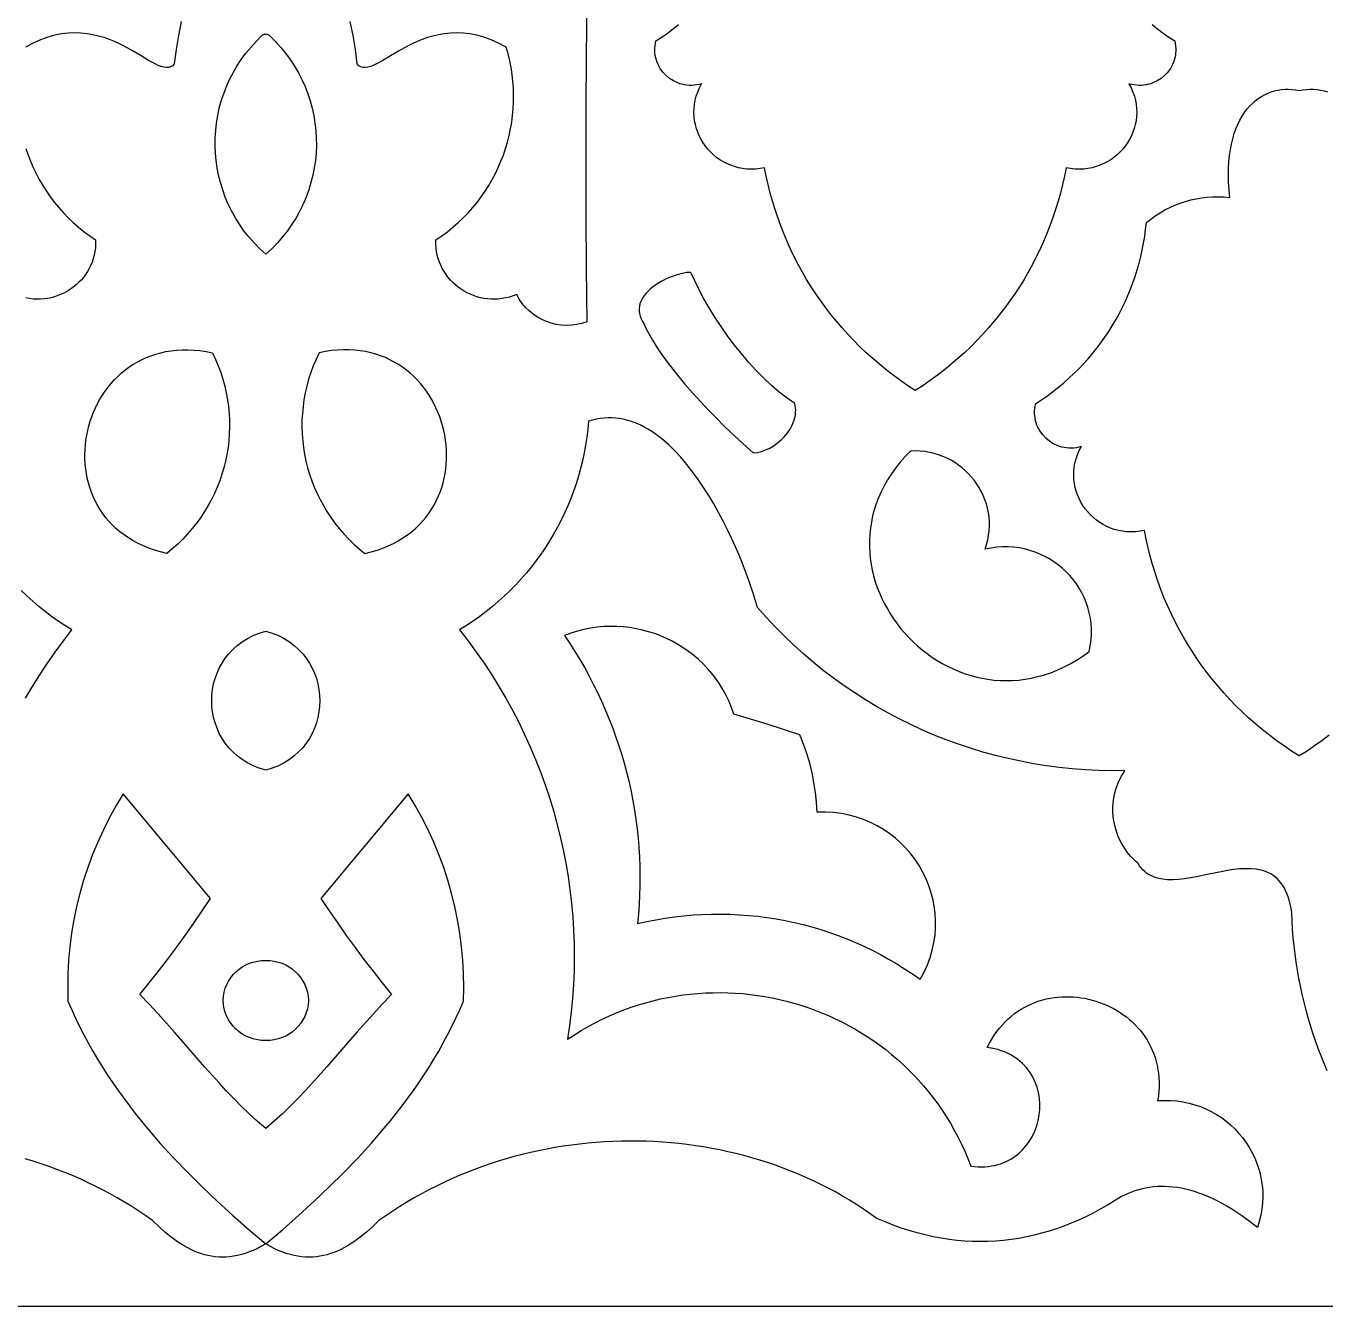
# Model space of a CAD drawing. Extents: x 50 to 3710, y -977 to -877.
# Drawn here: x 1461.2 to 1526.3, y -977.1 to -913 of the extents above; entities that cross this region are included whole.
import ezdxf

# ---------------------------------------------------------------- set-up
doc = ezdxf.new("R2010")
doc.units = 0
doc.layers.add('LAYER_1', color=18, linetype='CONTINUOUS')

msp = doc.modelspace()

# ---------------------------------------------------------------- linework, layer by layer
at = {"layer": 'LAYER_1'}
for points in [[(1489.29, -911.786), (1489.256, -914.45), (1489.236, -917.114), (1489.229, -919.778), (1489.237, -922.442), (1489.258, -925.106), (1489.293, -927.77), (1489.037, -927.854), (1488.779, -927.912), (1488.52, -927.945), (1488.261, -927.954), (1488.005, -927.94), (1487.753, -927.903), (1487.505, -927.844), (1487.265, -927.762), (1487.033, -927.66), (1486.811, -927.538), (1486.601, -927.395), (1486.403, -927.233), (1486.221, -927.053), (1486.054, -926.854), (1485.906, -926.638), (1485.776, -926.405), (1485.592, -926.477), (1485.407, -926.536), (1485.222, -926.582), (1485.037, -926.615), (1484.852, -926.636), (1484.668, -926.645), (1484.486, -926.642), (1484.306, -926.628), (1484.128, -926.603), (1483.953, -926.567), (1483.781, -926.521), (1483.613, -926.464), (1483.449, -926.398), (1483.289, -926.322), (1483.135, -926.237), (1482.986, -926.143), (1482.843, -926.041), (1482.707, -925.93), (1482.577, -925.811), (1482.455, -925.684), (1482.341, -925.55), (1482.235, -925.409), (1482.138, -925.261), (1482.049, -925.107), (1481.971, -924.946), (1481.902, -924.78), (1481.844, -924.608), (1481.797, -924.431), (1481.761, -924.249), (1481.738, -924.062), (1481.726, -923.871), (1481.727, -923.676), (1482.023, -923.473), (1482.308, -923.261), (1482.582, -923.038), (1482.846, -922.806), (1483.098, -922.565), (1483.339, -922.315), (1483.569, -922.057), (1483.788, -921.791), (1483.995, -921.517), (1484.19, -921.236), (1484.374, -920.948), (1484.545, -920.654), (1484.705, -920.353), (1484.852, -920.047), (1484.987, -919.736), (1485.109, -919.42), (1485.218, -919.1), (1485.315, -918.775), (1485.399, -918.447), (1485.47, -918.115), (1485.527, -917.78), (1485.571, -917.443), (1485.602, -917.104), (1485.618, -916.763), (1485.621, -916.42), (1485.61, -916.077), (1485.585, -915.733), (1485.546, -915.388), (1485.492, -915.044), (1485.424, -914.701), (1485.341, -914.358), (1485.244, -914.017), (1484.861, -913.816), (1484.489, -913.651), (1484.126, -913.521), (1483.773, -913.423), (1483.43, -913.356), (1483.097, -913.316), (1482.773, -913.302), (1482.46, -913.312), (1482.156, -913.342), (1481.861, -913.392), (1481.577, -913.459), (1481.302, -913.54), (1481.036, -913.634), (1480.781, -913.738), (1480.534, -913.851), (1480.298, -913.969), (1479.853, -914.214), (1479.446, -914.456), (1479.076, -914.677), (1478.744, -914.86), (1478.592, -914.932), (1478.449, -914.987), (1478.316, -915.025), (1478.191, -915.041), (1478.076, -915.035), (1477.97, -915.003), (1477.873, -914.945), (1477.785, -914.857), (1477.697, -914.142), (1477.583, -913.432), (1477.441, -912.729)], [(1468.968, -912.729), (1468.826, -913.432), (1468.711, -914.142), (1468.624, -914.857), (1468.536, -914.945), (1468.439, -915.003), (1468.333, -915.035), (1468.218, -915.041), (1468.093, -915.025), (1467.96, -914.987), (1467.817, -914.932), (1467.665, -914.86), (1467.332, -914.677), (1466.963, -914.456), (1466.556, -914.214), (1466.111, -913.969), (1465.874, -913.851), (1465.628, -913.738), (1465.372, -913.634), (1465.107, -913.54), (1464.832, -913.459), (1464.547, -913.392), (1464.253, -913.342), (1463.949, -913.312), (1463.635, -913.302), (1463.312, -913.316), (1462.979, -913.356), (1462.636, -913.423), (1462.283, -913.521), (1461.92, -913.651), (1461.548, -913.816), (1461.165, -914.017)], [(1517.597, -912.886), (1517.87, -913.101), (1518.15, -913.309), (1518.437, -913.51), (1518.731, -913.704), (1518.759, -913.83), (1518.777, -913.955), (1518.787, -914.078), (1518.788, -914.2), (1518.78, -914.32), (1518.765, -914.438), (1518.741, -914.554), (1518.71, -914.666), (1518.672, -914.776), (1518.627, -914.883), (1518.516, -915.085), (1518.382, -915.27), (1518.225, -915.438), (1518.048, -915.584), (1517.853, -915.708), (1517.643, -915.807), (1517.533, -915.847), (1517.42, -915.879), (1517.304, -915.904), (1517.186, -915.922), (1517.066, -915.932), (1516.944, -915.933), (1516.82, -915.927), (1516.695, -915.911), (1516.569, -915.887), (1516.443, -915.854), (1516.551, -916.058), (1516.64, -916.264), (1516.712, -916.471), (1516.767, -916.678), (1516.804, -916.886), (1516.826, -917.092), (1516.831, -917.297), (1516.822, -917.5), (1516.797, -917.701), (1516.758, -917.898), (1516.705, -918.09), (1516.639, -918.279), (1516.56, -918.461), (1516.469, -918.638), (1516.366, -918.808), (1516.251, -918.971), (1516.126, -919.126), (1515.991, -919.273), (1515.845, -919.41), (1515.691, -919.537), (1515.527, -919.654), (1515.355, -919.759), (1515.175, -919.853), (1514.988, -919.934), (1514.794, -920.002), (1514.594, -920.057), (1514.388, -920.097), (1514.177, -920.121), (1513.961, -920.131), (1513.74, -920.123), (1513.516, -920.099), (1513.288, -920.057), (1513.205, -920.482), (1513.111, -920.904), (1513.006, -921.323), (1512.892, -921.738), (1512.766, -922.149), (1512.631, -922.557), (1512.485, -922.96), (1512.329, -923.359), (1512.163, -923.753), (1511.987, -924.143), (1511.801, -924.528), (1511.605, -924.908), (1511.399, -925.283), (1511.184, -925.653), (1510.959, -926.017), (1510.725, -926.376), (1510.481, -926.729), (1510.228, -927.076), (1509.965, -927.417), (1509.693, -927.751), (1509.412, -928.08), (1509.122, -928.402), (1508.823, -928.717), (1508.515, -929.025), (1508.199, -929.326), (1507.873, -929.62), (1507.539, -929.906), (1507.196, -930.185), (1506.845, -930.456), (1506.485, -930.72), (1506.117, -930.975), (1505.74, -931.222), (1505.364, -930.975), (1504.996, -930.72), (1504.636, -930.456), (1504.284, -930.185), (1503.942, -929.906), (1503.607, -929.62), (1503.282, -929.326), (1502.965, -929.025), (1502.657, -928.717), (1502.358, -928.402), (1502.068, -928.08), (1501.787, -927.751), (1501.515, -927.417), (1501.253, -927.076), (1501, -926.729), (1500.756, -926.376), (1500.521, -926.017), (1500.296, -925.653), (1500.081, -925.283), (1499.876, -924.908), (1499.68, -924.528), (1499.494, -924.143), (1499.318, -923.753), (1499.152, -923.359), (1498.996, -922.96), (1498.85, -922.557), (1498.714, -922.149), (1498.589, -921.738), (1498.474, -921.323), (1498.37, -920.904), (1498.276, -920.482), (1498.192, -920.057), (1497.965, -920.099), (1497.74, -920.123), (1497.52, -920.131), (1497.304, -920.121), (1497.092, -920.097), (1496.886, -920.057), (1496.686, -920.002), (1496.492, -919.934), (1496.305, -919.853), (1496.125, -919.759), (1495.953, -919.654), (1495.79, -919.537), (1495.635, -919.41), (1495.49, -919.273), (1495.354, -919.126), (1495.229, -918.971), (1495.115, -918.808), (1495.011, -918.638), (1494.92, -918.461), (1494.841, -918.279), (1494.775, -918.09), (1494.722, -917.898), (1494.684, -917.701), (1494.659, -917.5), (1494.649, -917.297), (1494.655, -917.092), (1494.676, -916.886), (1494.714, -916.678), (1494.768, -916.471), (1494.84, -916.264), (1494.93, -916.058), (1495.038, -915.854), (1494.911, -915.887), (1494.785, -915.911), (1494.66, -915.927), (1494.537, -915.933), (1494.415, -915.932), (1494.294, -915.922), (1494.176, -915.904), (1494.061, -915.879), (1493.948, -915.847), (1493.838, -915.807), (1493.628, -915.708), (1493.433, -915.584), (1493.256, -915.438), (1493.099, -915.27), (1492.964, -915.085), (1492.854, -914.883), (1492.808, -914.776), (1492.77, -914.666), (1492.739, -914.554), (1492.716, -914.438), (1492.7, -914.32), (1492.693, -914.2), (1492.693, -914.078), (1492.703, -913.955), (1492.722, -913.83), (1492.75, -913.704), (1493.043, -913.51), (1493.33, -913.309), (1493.61, -913.101), (1493.883, -912.886)], [(1526.471, -948.489), (1526.11, -948.761), (1525.739, -949.025), (1525.36, -949.28), (1524.973, -949.527), (1524.586, -949.28), (1524.207, -949.025), (1523.836, -948.761), (1523.475, -948.489), (1523.122, -948.209), (1522.778, -947.921), (1522.443, -947.625), (1522.117, -947.322), (1521.8, -947.012), (1521.493, -946.694), (1521.194, -946.369), (1520.905, -946.037), (1520.626, -945.699), (1520.356, -945.354), (1520.095, -945.003), (1519.844, -944.646), (1519.603, -944.282), (1519.372, -943.913), (1519.151, -943.538), (1518.94, -943.158), (1518.738, -942.772), (1518.547, -942.382), (1518.367, -941.986), (1518.196, -941.585), (1518.036, -941.18), (1517.887, -940.771), (1517.748, -940.357), (1517.62, -939.939), (1517.502, -939.517), (1517.395, -939.091), (1517.3, -938.662), (1517.215, -938.229), (1516.987, -938.271), (1516.763, -938.296), (1516.542, -938.303), (1516.326, -938.294), (1516.115, -938.269), (1515.909, -938.229), (1515.708, -938.175), (1515.515, -938.107), (1515.328, -938.026), (1515.148, -937.932), (1514.976, -937.826), (1514.812, -937.71), (1514.658, -937.582), (1514.512, -937.445), (1514.377, -937.299), (1514.251, -937.144), (1514.137, -936.981), (1514.034, -936.811), (1513.943, -936.634), (1513.864, -936.451), (1513.798, -936.263), (1513.745, -936.07), (1513.706, -935.873), (1513.681, -935.673), (1513.672, -935.47), (1513.677, -935.265), (1513.699, -935.058), (1513.736, -934.851), (1513.791, -934.643), (1513.863, -934.436), (1513.952, -934.23), (1514.06, -934.026), (1513.934, -934.06), (1513.808, -934.084), (1513.683, -934.099), (1513.559, -934.106), (1513.437, -934.104), (1513.317, -934.094), (1513.199, -934.077), (1513.083, -934.052), (1512.97, -934.019), (1512.86, -933.98), (1512.65, -933.881), (1512.455, -933.757), (1512.278, -933.61), (1512.121, -933.443), (1511.986, -933.257), (1511.876, -933.055), (1511.831, -932.949), (1511.793, -932.839), (1511.762, -932.726), (1511.738, -932.611), (1511.723, -932.493), (1511.715, -932.373), (1511.716, -932.251), (1511.726, -932.127), (1511.744, -932.002), (1511.772, -931.876), (1512.066, -931.683), (1512.353, -931.482), (1512.633, -931.273), (1512.906, -931.058), (1513.172, -930.835), (1513.431, -930.606), (1513.683, -930.37), (1513.928, -930.127), (1514.165, -929.878), (1514.394, -929.623), (1514.616, -929.361), (1514.83, -929.094), (1515.036, -928.822), (1515.234, -928.543), (1515.425, -928.26), (1515.606, -927.972), (1515.78, -927.678), (1515.945, -927.38), (1516.102, -927.077), (1516.25, -926.77), (1516.389, -926.458), (1516.52, -926.143), (1516.641, -925.824), (1516.753, -925.501), (1516.857, -925.174), (1516.951, -924.844), (1517.035, -924.511), (1517.11, -924.175), (1517.176, -923.837), (1517.231, -923.495), (1517.277, -923.151), (1517.313, -922.805), (1517.533, -922.628), (1517.762, -922.464), (1517.997, -922.312), (1518.24, -922.172), (1518.489, -922.046), (1518.743, -921.932), (1519.003, -921.832), (1519.268, -921.744), (1519.536, -921.671), (1519.809, -921.611), (1520.084, -921.564), (1520.363, -921.532), (1520.643, -921.514), (1520.924, -921.51), (1521.207, -921.52), (1521.49, -921.546), (1521.455, -921.157), (1521.434, -920.785), (1521.426, -920.428), (1521.432, -920.086), (1521.451, -919.759), (1521.481, -919.447), (1521.523, -919.151), (1521.577, -918.869), (1521.641, -918.602), (1521.715, -918.349), (1521.799, -918.111), (1521.893, -917.887), (1521.995, -917.677), (1522.105, -917.481), (1522.224, -917.298), (1522.35, -917.13), (1522.482, -916.975), (1522.621, -916.834), (1522.766, -916.705), (1522.917, -916.59), (1523.072, -916.488), (1523.232, -916.399), (1523.396, -916.323), (1523.564, -916.259), (1523.734, -916.208), (1523.907, -916.17), (1524.082, -916.143), (1524.259, -916.128), (1524.437, -916.126), (1524.616, -916.135), (1524.795, -916.156), (1524.973, -916.189), (1525.152, -916.156), (1525.33, -916.135), (1525.509, -916.126), (1525.687, -916.128), (1525.864, -916.143), (1526.039, -916.17), (1526.212, -916.208), (1526.382, -916.259)], [(1461.19, -919.1), (1461.3, -919.42), (1461.422, -919.736), (1461.557, -920.047), (1461.704, -920.353), (1461.863, -920.654), (1462.035, -920.948), (1462.219, -921.236), (1462.414, -921.517), (1462.621, -921.791), (1462.84, -922.057), (1463.07, -922.315), (1463.311, -922.565), (1463.563, -922.806), (1463.827, -923.038), (1464.101, -923.261), (1464.386, -923.473), (1464.681, -923.676), (1464.683, -923.871), (1464.671, -924.062), (1464.648, -924.249), (1464.612, -924.431), (1464.565, -924.608), (1464.507, -924.78), (1464.438, -924.946), (1464.36, -925.107), (1464.271, -925.261), (1464.174, -925.409), (1464.068, -925.55), (1463.953, -925.684), (1463.831, -925.811), (1463.702, -925.93), (1463.565, -926.041), (1463.423, -926.143), (1463.274, -926.237), (1463.12, -926.322), (1462.96, -926.398), (1462.796, -926.464), (1462.628, -926.521), (1462.456, -926.567), (1462.281, -926.603), (1462.103, -926.628), (1461.923, -926.642), (1461.74, -926.645), (1461.557, -926.636), (1461.372, -926.615), (1461.187, -926.582)], [(1526.374, -965.295), (1526.217, -964.926), (1526.067, -964.553), (1525.923, -964.177), (1525.787, -963.798), (1525.657, -963.416), (1525.534, -963.031), (1525.419, -962.643), (1525.311, -962.252), (1525.21, -961.858), (1525.116, -961.462), (1525.029, -961.063), (1524.951, -960.661), (1524.879, -960.257), (1524.815, -959.851), (1524.759, -959.442), (1524.711, -959.031), (1524.67, -958.619), (1524.637, -958.204), (1524.613, -957.787), (1524.596, -957.368), (1524.56, -957.15), (1524.517, -956.946), (1524.468, -956.755), (1524.412, -956.578), (1524.35, -956.413), (1524.282, -956.26), (1524.208, -956.12), (1524.129, -955.991), (1524.044, -955.873), (1523.954, -955.766), (1523.859, -955.669), (1523.759, -955.583), (1523.655, -955.505), (1523.546, -955.437), (1523.433, -955.378), (1523.316, -955.327), (1523.195, -955.284), (1523.071, -955.248), (1522.812, -955.198), (1522.541, -955.174), (1522.26, -955.172), (1521.97, -955.188), (1521.673, -955.221), (1521.37, -955.267), (1521.063, -955.322), (1520.442, -955.448), (1519.825, -955.574), (1519.522, -955.629), (1519.224, -955.675), (1518.933, -955.708), (1518.65, -955.725), (1518.378, -955.723), (1518.118, -955.698), (1517.872, -955.649), (1517.754, -955.613), (1517.64, -955.57), (1517.53, -955.519), (1517.425, -955.46), (1517.324, -955.392), (1517.228, -955.315), (1517.137, -955.228), (1517.051, -955.132), (1516.97, -955.025), (1516.895, -954.907), (1516.768, -954.795), (1516.647, -954.678), (1516.533, -954.557), (1516.425, -954.431), (1516.325, -954.302), (1516.231, -954.169), (1516.063, -953.893), (1515.923, -953.606), (1515.811, -953.309), (1515.726, -953.005), (1515.669, -952.695), (1515.64, -952.382), (1515.639, -952.067), (1515.667, -951.752), (1515.723, -951.44), (1515.808, -951.133), (1515.923, -950.832), (1515.991, -950.685), (1516.066, -950.54), (1516.149, -950.397), (1516.239, -950.258), (1515.576, -950.263), (1514.916, -950.25), (1514.259, -950.219), (1513.604, -950.169), (1512.952, -950.102), (1512.305, -950.017), (1511.66, -949.914), (1511.021, -949.794), (1510.385, -949.657), (1509.755, -949.502), (1509.13, -949.331), (1508.511, -949.143), (1507.898, -948.938), (1507.291, -948.716), (1506.69, -948.479), (1506.097, -948.225), (1505.511, -947.955), (1504.933, -947.669), (1504.363, -947.367), (1503.801, -947.05), (1503.248, -946.718), (1502.704, -946.37), (1502.169, -946.007), (1501.645, -945.629), (1501.13, -945.237), (1500.626, -944.83), (1500.133, -944.408), (1499.651, -943.972), (1499.18, -943.522), (1498.722, -943.058), (1498.275, -942.58), (1497.841, -942.088), (1497.641, -941.427), (1497.388, -940.687), (1497.084, -939.888), (1496.913, -939.472), (1496.73, -939.049), (1496.536, -938.62), (1496.33, -938.189), (1496.112, -937.757), (1495.884, -937.326), (1495.645, -936.9), (1495.395, -936.481), (1495.135, -936.07), (1494.865, -935.671), (1494.585, -935.285), (1494.295, -934.916), (1493.996, -934.564), (1493.688, -934.234), (1493.371, -933.927), (1493.045, -933.645), (1492.711, -933.392), (1492.541, -933.276), (1492.369, -933.168), (1492.195, -933.068), (1492.019, -932.977), (1491.841, -932.895), (1491.661, -932.821), (1491.479, -932.757), (1491.296, -932.703), (1491.11, -932.659), (1490.923, -932.624), (1490.734, -932.601), (1490.544, -932.588), (1490.352, -932.586), (1490.158, -932.596), (1489.962, -932.617), (1489.765, -932.651), (1489.567, -932.697), (1489.366, -932.755), (1489.331, -933.157), (1489.283, -933.557), (1489.223, -933.954), (1489.151, -934.348), (1489.068, -934.738), (1488.973, -935.125), (1488.867, -935.509), (1488.75, -935.888), (1488.621, -936.263), (1488.482, -936.633), (1488.331, -936.999), (1488.17, -937.36), (1487.999, -937.716), (1487.817, -938.067), (1487.624, -938.412), (1487.422, -938.751), (1487.209, -939.084), (1486.987, -939.411), (1486.755, -939.732), (1486.513, -940.046), (1486.262, -940.353), (1486.002, -940.653), (1485.732, -940.946), (1485.453, -941.231), (1485.166, -941.508), (1484.869, -941.777), (1484.564, -942.038), (1484.251, -942.291), (1483.929, -942.535), (1483.599, -942.77), (1483.261, -942.996), (1482.915, -943.212), (1483.34, -943.761), (1483.75, -944.318), (1484.144, -944.884), (1484.522, -945.459), (1484.884, -946.042), (1485.23, -946.633), (1485.56, -947.232), (1485.874, -947.838), (1486.172, -948.451), (1486.453, -949.07), (1486.718, -949.696), (1486.966, -950.328), (1487.198, -950.965), (1487.413, -951.608), (1487.611, -952.256), (1487.792, -952.909), (1487.956, -953.565), (1488.103, -954.226), (1488.233, -954.891), (1488.346, -955.559), (1488.442, -956.23), (1488.52, -956.903), (1488.581, -957.58), (1488.624, -958.258), (1488.649, -958.937), (1488.657, -959.619), (1488.647, -960.301), (1488.619, -960.984), (1488.573, -961.668), (1488.509, -962.351), (1488.426, -963.035), (1488.326, -963.717), (1488.666, -963.493), (1489.01, -963.281), (1489.358, -963.081), (1489.709, -962.892), (1490.063, -962.714), (1490.421, -962.548), (1490.781, -962.393), (1491.143, -962.25), (1491.508, -962.118), (1491.874, -961.996), (1492.243, -961.886), (1492.613, -961.788), (1492.984, -961.699), (1493.357, -961.622), (1493.73, -961.556), (1494.104, -961.5), (1494.479, -961.455), (1494.854, -961.421), (1495.229, -961.397), (1495.603, -961.384), (1495.978, -961.381), (1496.351, -961.388), (1496.724, -961.405), (1497.096, -961.433), (1497.466, -961.471), (1497.835, -961.519), (1498.202, -961.577), (1498.567, -961.644), (1498.93, -961.722), (1499.291, -961.809), (1499.648, -961.906), (1500.003, -962.012), (1500.355, -962.128), (1500.704, -962.254), (1501.049, -962.389), (1501.39, -962.533), (1501.727, -962.687), (1502.06, -962.849), (1502.389, -963.021), (1502.713, -963.202), (1503.032, -963.392), (1503.346, -963.59), (1503.655, -963.798), (1503.958, -964.014), (1504.255, -964.239), (1504.547, -964.473), (1504.832, -964.715), (1505.11, -964.966), (1505.383, -965.225), (1505.648, -965.493), (1505.906, -965.768), (1506.157, -966.052), (1506.4, -966.344), (1506.635, -966.644), (1506.863, -966.953), (1507.082, -967.269), (1507.293, -967.592), (1507.495, -967.924), (1507.688, -968.264), (1507.872, -968.611), (1508.047, -968.965), (1508.212, -969.327), (1508.368, -969.697), (1508.513, -970.074), (1508.699, -970.095), (1508.881, -970.106), (1509.058, -970.109), (1509.23, -970.103), (1509.397, -970.089), (1509.559, -970.066), (1509.717, -970.036), (1509.869, -969.998), (1510.016, -969.952), (1510.159, -969.9), (1510.296, -969.841), (1510.429, -969.775), (1510.556, -969.703), (1510.678, -969.625), (1510.906, -969.452), (1511.114, -969.259), (1511.299, -969.047), (1511.463, -968.819), (1511.605, -968.577), (1511.725, -968.323), (1511.822, -968.059), (1511.896, -967.788), (1511.947, -967.511), (1511.974, -967.231), (1511.977, -966.95), (1511.957, -966.67), (1511.911, -966.393), (1511.841, -966.122), (1511.746, -965.859), (1511.625, -965.606), (1511.479, -965.364), (1511.396, -965.249), (1511.306, -965.137), (1511.21, -965.029), (1511.108, -964.926), (1510.998, -964.828), (1510.882, -964.734), (1510.759, -964.645), (1510.63, -964.562), (1510.494, -964.485), (1510.35, -964.414), (1510.2, -964.349), (1510.043, -964.29), (1509.879, -964.239), (1509.708, -964.194), (1509.531, -964.157), (1509.345, -964.127), (1509.455, -963.914), (1509.572, -963.711), (1509.695, -963.518), (1509.824, -963.334), (1509.959, -963.161), (1510.1, -962.997), (1510.246, -962.842), (1510.398, -962.697), (1510.554, -962.561), (1510.714, -962.435), (1510.879, -962.317), (1511.048, -962.209), (1511.22, -962.11), (1511.396, -962.019), (1511.575, -961.938), (1511.756, -961.865), (1511.94, -961.801), (1512.126, -961.745), (1512.314, -961.697), (1512.503, -961.658), (1512.694, -961.628), (1512.885, -961.605), (1513.077, -961.59), (1513.27, -961.584), (1513.462, -961.585), (1513.655, -961.594), (1513.847, -961.611), (1514.038, -961.635), (1514.228, -961.667), (1514.416, -961.706), (1514.788, -961.807), (1514.97, -961.868), (1515.15, -961.936), (1515.327, -962.01), (1515.501, -962.092), (1515.671, -962.181), (1515.838, -962.276), (1516, -962.378), (1516.158, -962.486), (1516.312, -962.601), (1516.46, -962.722), (1516.604, -962.849), (1516.742, -962.982), (1516.873, -963.122), (1516.999, -963.267), (1517.119, -963.418), (1517.231, -963.575), (1517.337, -963.738), (1517.435, -963.906), (1517.526, -964.08), (1517.609, -964.259), (1517.683, -964.443), (1517.749, -964.632), (1517.807, -964.827), (1517.855, -965.027), (1517.894, -965.231), (1517.923, -965.441), (1517.942, -965.655), (1517.951, -965.873), (1517.949, -966.097), (1517.937, -966.324), (1517.913, -966.557), (1517.878, -966.793), (1518.204, -966.778), (1518.525, -966.783), (1518.839, -966.808), (1519.146, -966.852), (1519.447, -966.915), (1519.739, -966.996), (1520.024, -967.094), (1520.299, -967.209), (1520.565, -967.339), (1520.822, -967.485), (1521.068, -967.645), (1521.303, -967.819), (1521.526, -968.006), (1521.737, -968.206), (1521.936, -968.417), (1522.122, -968.639), (1522.294, -968.872), (1522.452, -969.115), (1522.595, -969.366), (1522.723, -969.626), (1522.835, -969.894), (1522.931, -970.169), (1523.01, -970.45), (1523.071, -970.736), (1523.115, -971.028), (1523.14, -971.323), (1523.146, -971.623), (1523.133, -971.925), (1523.099, -972.23), (1523.045, -972.536), (1522.97, -972.842), (1522.873, -973.15), (1522.61, -972.941), (1522.351, -972.746), (1522.095, -972.562), (1521.843, -972.39), (1521.593, -972.23), (1521.347, -972.081), (1521.105, -971.944), (1520.865, -971.818), (1520.629, -971.702), (1520.396, -971.598), (1520.166, -971.503), (1519.94, -971.42), (1519.716, -971.346), (1519.496, -971.282), (1519.279, -971.228), (1519.065, -971.183), (1518.855, -971.147), (1518.647, -971.121), (1518.442, -971.104), (1518.241, -971.095), (1518.043, -971.094), (1517.848, -971.102), (1517.655, -971.118), (1517.466, -971.142), (1517.28, -971.174), (1517.097, -971.213), (1516.917, -971.259), (1516.74, -971.313), (1516.395, -971.44), (1516.062, -971.593), (1515.711, -971.818), (1515.358, -972.033), (1515.002, -972.236), (1514.643, -972.428), (1514.282, -972.608), (1513.918, -972.777), (1513.553, -972.933), (1513.184, -973.078), (1512.814, -973.211), (1512.441, -973.332), (1512.067, -973.44), (1511.69, -973.536), (1511.311, -973.62), (1510.931, -973.691), (1510.548, -973.749), (1510.164, -973.795), (1509.778, -973.827), (1509.39, -973.847), (1509, -973.854), (1508.609, -973.847), (1508.217, -973.827), (1507.823, -973.794), (1507.428, -973.747), (1507.032, -973.686), (1506.634, -973.611), (1506.235, -973.523), (1505.835, -973.421), (1505.434, -973.304), (1505.032, -973.173), (1504.629, -973.028), (1504.225, -972.869), (1503.82, -972.695), (1503.484, -972.455), (1503.143, -972.222), (1502.798, -971.997), (1502.447, -971.78), (1502.093, -971.571), (1501.734, -971.369), (1501.371, -971.175), (1501.004, -970.988), (1500.634, -970.81), (1500.259, -970.639), (1499.882, -970.475), (1499.501, -970.319), (1499.116, -970.171), (1498.729, -970.031), (1498.339, -969.898), (1497.946, -969.773), (1497.551, -969.656), (1497.153, -969.546), (1496.753, -969.444), (1496.351, -969.35), (1495.947, -969.263), (1495.541, -969.184), (1495.133, -969.113), (1494.724, -969.049), (1494.314, -968.993), (1493.902, -968.945), (1493.489, -968.904), (1493.076, -968.871), (1492.662, -968.846), (1492.247, -968.829), (1491.831, -968.819), (1491.416, -968.817), (1491, -968.822), (1490.584, -968.835), (1490.169, -968.856), (1489.753, -968.885), (1489.339, -968.921), (1488.924, -968.965), (1488.511, -969.016), (1488.099, -969.075), (1487.687, -969.142), (1487.277, -969.217), (1486.868, -969.299), (1486.461, -969.389), (1486.055, -969.487), (1485.652, -969.592), (1485.25, -969.705), (1484.85, -969.826), (1484.453, -969.955), (1484.058, -970.091), (1483.666, -970.234), (1483.276, -970.386), (1482.89, -970.545), (1482.506, -970.712), (1482.126, -970.886), (1481.749, -971.069), (1481.375, -971.259), (1481.005, -971.456), (1480.639, -971.661), (1480.277, -971.874), (1479.919, -972.095), (1479.565, -972.323), (1479.216, -972.559), (1478.871, -972.803), (1478.565, -973.102), (1478.255, -973.381), (1477.939, -973.637), (1477.619, -973.869), (1477.292, -974.074), (1476.96, -974.25), (1476.791, -974.327), (1476.621, -974.396), (1476.448, -974.457), (1476.274, -974.509), (1476.099, -974.552), (1475.921, -974.586), (1475.741, -974.611), (1475.56, -974.627), (1475.376, -974.632), (1475.19, -974.628), (1475.002, -974.613), (1474.812, -974.588), (1474.62, -974.551), (1474.425, -974.504), (1474.228, -974.445), (1474.028, -974.374), (1473.826, -974.292), (1473.622, -974.197), (1473.415, -974.09), (1473.205, -973.97), (1474.039, -973.26), (1474.847, -972.549), (1475.63, -971.835), (1476.385, -971.118), (1477.113, -970.396), (1477.813, -969.669), (1478.485, -968.934), (1479.126, -968.191), (1479.436, -967.816), (1479.738, -967.438), (1480.032, -967.058), (1480.318, -966.676), (1480.597, -966.29), (1480.867, -965.901), (1481.129, -965.509), (1481.383, -965.113), (1481.629, -964.714), (1481.866, -964.311), (1482.095, -963.905), (1482.316, -963.494), (1482.528, -963.08), (1482.731, -962.661), (1482.925, -962.238), (1483.11, -961.81), (1483.126, -961.124), (1483.115, -960.44), (1483.079, -959.759), (1483.017, -959.08), (1482.929, -958.405), (1482.817, -957.734), (1482.679, -957.068), (1482.516, -956.408), (1482.329, -955.755), (1482.117, -955.108), (1481.881, -954.47), (1481.62, -953.839), (1481.335, -953.218), (1481.027, -952.607), (1480.695, -952.006), (1480.34, -951.416), (1475.971, -956.666), (1476.386, -957.286), (1476.809, -957.902), (1477.239, -958.512), (1477.678, -959.116), (1478.124, -959.715), (1478.577, -960.309), (1479.039, -960.897), (1479.508, -961.479), (1479.041, -961.967), (1478.598, -962.443), (1477.771, -963.364), (1477.002, -964.246), (1476.268, -965.092), (1475.545, -965.905), (1475.18, -966.301), (1474.809, -966.69), (1474.429, -967.073), (1474.037, -967.45), (1473.63, -967.821), (1473.204, -968.187), (1472.779, -967.821), (1472.372, -967.45), (1471.98, -967.073), (1471.6, -966.69), (1471.229, -966.301), (1470.864, -965.905), (1470.141, -965.092), (1469.407, -964.246), (1468.638, -963.364), (1467.811, -962.443), (1467.368, -961.967), (1466.901, -961.479), (1467.37, -960.897), (1467.831, -960.309), (1468.285, -959.715), (1468.731, -959.116), (1469.169, -958.512), (1469.6, -957.902), (1470.023, -957.286), (1470.438, -956.666), (1466.069, -951.416), (1465.714, -952.006), (1465.382, -952.607), (1465.073, -953.218), (1464.789, -953.839), (1464.528, -954.47), (1464.292, -955.108), (1464.08, -955.755), (1463.893, -956.408), (1463.73, -957.068), (1463.592, -957.734), (1463.479, -958.405), (1463.392, -959.08), (1463.33, -959.759), (1463.294, -960.44), (1463.283, -961.124), (1463.299, -961.81), (1463.484, -962.238), (1463.678, -962.661), (1463.881, -963.08), (1464.093, -963.494), (1464.313, -963.905), (1464.542, -964.311), (1464.78, -964.714), (1465.026, -965.113), (1465.28, -965.509), (1465.542, -965.901), (1465.812, -966.29), (1466.091, -966.676), (1466.377, -967.058), (1466.671, -967.438), (1467.282, -968.191), (1467.924, -968.934), (1468.595, -969.669), (1469.295, -970.396), (1470.024, -971.118), (1470.779, -971.835), (1471.562, -972.549), (1472.37, -973.26), (1473.203, -973.97), (1472.994, -974.09), (1472.787, -974.197), (1472.582, -974.292), (1472.38, -974.374), (1472.181, -974.445), (1471.984, -974.504), (1471.789, -974.551), (1471.597, -974.588), (1471.407, -974.613), (1471.219, -974.628), (1471.033, -974.632), (1470.849, -974.627), (1470.668, -974.611), (1470.488, -974.586), (1470.31, -974.552), (1470.134, -974.509), (1469.96, -974.457), (1469.788, -974.396), (1469.618, -974.327), (1469.449, -974.25), (1469.116, -974.074), (1468.79, -973.869), (1468.469, -973.637), (1468.154, -973.381), (1467.844, -973.102), (1467.538, -972.803), (1467.193, -972.559), (1466.844, -972.323), (1466.49, -972.095), (1466.132, -971.874), (1465.77, -971.661), (1465.404, -971.456), (1465.034, -971.259), (1464.66, -971.069), (1464.283, -970.886), (1463.903, -970.712), (1463.519, -970.545), (1463.133, -970.386), (1462.743, -970.234), (1462.351, -970.091), (1461.956, -969.955), (1461.559, -969.826), (1461.159, -969.705)], [(1461.179, -946.633), (1461.525, -946.042), (1461.887, -945.459), (1462.265, -944.884), (1462.659, -944.318), (1463.069, -943.761), (1463.494, -943.212), (1463.148, -942.996), (1462.81, -942.77), (1462.48, -942.535), (1462.158, -942.291), (1461.844, -942.038), (1461.539, -941.777), (1461.243, -941.508), (1460.955, -941.231)], [(1407.491, -977.082), (1473.204, -977.082), (1538.918, -977.082)]]:
    msp.add_lwpolyline(points, dxfattribs=at)
for points in [[(1473.204, -924.39), (1472.904, -924.112), (1472.622, -923.822), (1472.359, -923.521), (1472.115, -923.21), (1471.889, -922.889), (1471.683, -922.559), (1471.496, -922.221), (1471.328, -921.876), (1471.179, -921.524), (1471.049, -921.166), (1470.938, -920.804), (1470.846, -920.437), (1470.774, -920.067), (1470.72, -919.695), (1470.685, -919.32), (1470.67, -918.945), (1470.673, -918.569), (1470.696, -918.193), (1470.738, -917.819), (1470.799, -917.447), (1470.879, -917.078), (1470.979, -916.712), (1471.097, -916.351), (1471.235, -915.995), (1471.392, -915.645), (1471.568, -915.301), (1471.764, -914.965), (1471.979, -914.637), (1472.213, -914.318), (1472.466, -914.009), (1472.739, -913.711), (1473.03, -913.424), (1473.053, -913.404), (1473.083, -913.387), (1473.13, -913.372), (1473.204, -913.361), (1473.279, -913.372), (1473.326, -913.387), (1473.378, -913.424), (1473.67, -913.711), (1473.943, -914.009), (1474.196, -914.318), (1474.43, -914.637), (1474.645, -914.965), (1474.841, -915.301), (1475.017, -915.645), (1475.174, -915.995), (1475.312, -916.351), (1475.43, -916.712), (1475.53, -917.078), (1475.61, -917.447), (1475.671, -917.819), (1475.713, -918.193), (1475.735, -918.569), (1475.739, -918.945), (1475.724, -919.32), (1475.689, -919.695), (1475.635, -920.067), (1475.562, -920.437), (1475.47, -920.804), (1475.36, -921.166), (1475.23, -921.524), (1475.081, -921.876), (1474.912, -922.221), (1474.725, -922.559), (1474.519, -922.889), (1474.294, -923.21), (1474.05, -923.521), (1473.787, -923.822), (1473.505, -924.112)], [(1499.707, -931.876), (1499.315, -931.607), (1498.922, -931.303), (1498.532, -930.966), (1498.145, -930.601), (1497.764, -930.211), (1497.391, -929.8), (1497.027, -929.371), (1496.674, -928.927), (1496.335, -928.473), (1496.012, -928.012), (1495.705, -927.548), (1495.418, -927.083), (1495.152, -926.623), (1494.908, -926.169), (1494.69, -925.727), (1494.499, -925.299), (1494.294, -925.312), (1494.065, -925.351), (1493.818, -925.415), (1493.56, -925.502), (1493.299, -925.611), (1493.041, -925.74), (1492.793, -925.889), (1492.562, -926.056), (1492.455, -926.146), (1492.355, -926.24), (1492.263, -926.338), (1492.179, -926.44), (1492.105, -926.545), (1492.041, -926.653), (1491.988, -926.765), (1491.947, -926.88), (1491.919, -926.998), (1491.905, -927.118), (1491.906, -927.241), (1491.922, -927.367), (1491.954, -927.494), (1492.003, -927.624), (1492.071, -927.756), (1492.157, -927.89), (1492.246, -928.086), (1492.345, -928.286), (1492.574, -928.699), (1492.841, -929.126), (1493.142, -929.561), (1493.47, -930.004), (1493.822, -930.449), (1494.193, -930.894), (1494.578, -931.336), (1494.973, -931.77), (1495.373, -932.195), (1495.774, -932.606), (1496.17, -933), (1496.93, -933.724), (1497.616, -934.341), (1497.823, -934.319), (1498.033, -934.27), (1498.241, -934.196), (1498.447, -934.099), (1498.646, -933.981), (1498.837, -933.844), (1499.017, -933.69), (1499.183, -933.521), (1499.333, -933.34), (1499.464, -933.147), (1499.573, -932.946), (1499.659, -932.738), (1499.717, -932.525), (1499.736, -932.417), (1499.747, -932.309), (1499.749, -932.2), (1499.744, -932.092), (1499.73, -931.984)], [(1468.242, -939.377), (1467.93, -939.3), (1467.631, -939.211), (1467.345, -939.111), (1467.073, -938.999), (1466.813, -938.877), (1466.566, -938.745), (1466.331, -938.603), (1466.109, -938.451), (1465.9, -938.291), (1465.703, -938.123), (1465.519, -937.946), (1465.346, -937.762), (1465.186, -937.571), (1465.037, -937.374), (1464.9, -937.17), (1464.775, -936.961), (1464.662, -936.747), (1464.56, -936.527), (1464.47, -936.304), (1464.391, -936.077), (1464.323, -935.847), (1464.267, -935.613), (1464.221, -935.378), (1464.186, -935.14), (1464.162, -934.901), (1464.149, -934.661), (1464.146, -934.421), (1464.154, -934.18), (1464.172, -933.939), (1464.2, -933.7), (1464.239, -933.462), (1464.288, -933.225), (1464.346, -932.991), (1464.415, -932.759), (1464.493, -932.531), (1464.581, -932.306), (1464.678, -932.085), (1464.785, -931.868), (1464.901, -931.657), (1465.027, -931.451), (1465.161, -931.251), (1465.305, -931.057), (1465.457, -930.87), (1465.618, -930.69), (1465.788, -930.518), (1465.967, -930.355), (1466.154, -930.199), (1466.349, -930.053), (1466.553, -929.917), (1466.765, -929.79), (1466.985, -929.674), (1467.213, -929.569), (1467.449, -929.476), (1467.692, -929.394), (1467.943, -929.324), (1468.202, -929.268), (1468.468, -929.224), (1468.742, -929.194), (1469.022, -929.179), (1469.31, -929.178), (1469.605, -929.192), (1469.907, -929.221), (1470.216, -929.267), (1470.531, -929.329), (1470.686, -929.656), (1470.825, -929.986), (1470.949, -930.32), (1471.057, -930.657), (1471.15, -930.996), (1471.228, -931.336), (1471.291, -931.679), (1471.338, -932.022), (1471.371, -932.366), (1471.389, -932.711), (1471.392, -933.054), (1471.38, -933.397), (1471.354, -933.739), (1471.314, -934.079), (1471.259, -934.417), (1471.19, -934.752), (1471.107, -935.084), (1471.01, -935.412), (1470.899, -935.737), (1470.774, -936.056), (1470.636, -936.371), (1470.484, -936.681), (1470.319, -936.984), (1470.14, -937.282), (1469.948, -937.572), (1469.743, -937.855), (1469.525, -938.131), (1469.293, -938.398), (1469.05, -938.657), (1468.793, -938.907), (1468.524, -939.147)], [(1478.167, -939.377), (1478.479, -939.3), (1478.778, -939.211), (1479.064, -939.111), (1479.336, -938.999), (1479.596, -938.877), (1479.843, -938.745), (1480.078, -938.603), (1480.299, -938.451), (1480.509, -938.291), (1480.706, -938.123), (1480.89, -937.946), (1481.063, -937.762), (1481.223, -937.571), (1481.372, -937.374), (1481.508, -937.17), (1481.633, -936.961), (1481.747, -936.747), (1481.848, -936.527), (1481.939, -936.304), (1482.018, -936.077), (1482.086, -935.847), (1482.142, -935.613), (1482.188, -935.378), (1482.223, -935.14), (1482.247, -934.901), (1482.26, -934.661), (1482.263, -934.421), (1482.255, -934.18), (1482.237, -933.939), (1482.208, -933.7), (1482.17, -933.462), (1482.121, -933.225), (1482.063, -932.991), (1481.994, -932.759), (1481.916, -932.531), (1481.828, -932.306), (1481.731, -932.085), (1481.624, -931.868), (1481.508, -931.657), (1481.382, -931.451), (1481.248, -931.251), (1481.104, -931.057), (1480.952, -930.87), (1480.79, -930.69), (1480.621, -930.518), (1480.442, -930.355), (1480.255, -930.199), (1480.06, -930.053), (1479.856, -929.917), (1479.644, -929.79), (1479.424, -929.674), (1479.196, -929.569), (1478.96, -929.476), (1478.717, -929.394), (1478.466, -929.324), (1478.207, -929.268), (1477.941, -929.224), (1477.667, -929.194), (1477.386, -929.179), (1477.098, -929.178), (1476.804, -929.192), (1476.502, -929.221), (1476.193, -929.267), (1475.878, -929.329), (1475.723, -929.656), (1475.583, -929.986), (1475.46, -930.32), (1475.351, -930.657), (1475.258, -930.996), (1475.181, -931.336), (1475.118, -931.679), (1475.071, -932.022), (1475.038, -932.366), (1475.02, -932.711), (1475.017, -933.054), (1475.029, -933.397), (1475.055, -933.739), (1475.095, -934.079), (1475.15, -934.417), (1475.219, -934.752), (1475.302, -935.084), (1475.399, -935.412), (1475.51, -935.737), (1475.635, -936.056), (1475.773, -936.371), (1475.925, -936.681), (1476.09, -936.984), (1476.269, -937.282), (1476.461, -937.572), (1476.666, -937.855), (1476.884, -938.131), (1477.115, -938.398), (1477.359, -938.657), (1477.616, -938.907), (1477.885, -939.147)], [(1514.442, -944.298), (1514.502, -944.009), (1514.541, -943.723), (1514.561, -943.44), (1514.562, -943.161), (1514.545, -942.886), (1514.509, -942.615), (1514.456, -942.35), (1514.386, -942.09), (1514.3, -941.838), (1514.199, -941.592), (1514.083, -941.354), (1513.952, -941.124), (1513.807, -940.903), (1513.649, -940.692), (1513.479, -940.49), (1513.297, -940.299), (1513.103, -940.12), (1512.899, -939.952), (1512.684, -939.796), (1512.46, -939.654), (1512.227, -939.525), (1511.985, -939.41), (1511.736, -939.311), (1511.479, -939.226), (1511.216, -939.157), (1510.947, -939.105), (1510.672, -939.07), (1510.392, -939.052), (1510.109, -939.053), (1509.822, -939.073), (1509.531, -939.112), (1509.239, -939.172), (1509.313, -938.938), (1509.371, -938.705), (1509.414, -938.472), (1509.44, -938.241), (1509.452, -938.01), (1509.449, -937.782), (1509.432, -937.557), (1509.401, -937.334), (1509.356, -937.115), (1509.298, -936.901), (1509.228, -936.69), (1509.145, -936.485), (1509.05, -936.286), (1508.944, -936.093), (1508.826, -935.906), (1508.698, -935.727), (1508.559, -935.555), (1508.41, -935.391), (1508.251, -935.237), (1508.084, -935.091), (1507.907, -934.955), (1507.722, -934.83), (1507.529, -934.715), (1507.328, -934.611), (1507.12, -934.52), (1506.905, -934.44), (1506.684, -934.373), (1506.456, -934.32), (1506.223, -934.281), (1505.984, -934.256), (1505.741, -934.245), (1505.493, -934.25), (1505.225, -934.53), (1504.977, -934.814), (1504.749, -935.102), (1504.541, -935.394), (1504.352, -935.689), (1504.182, -935.986), (1504.03, -936.286), (1503.897, -936.588), (1503.781, -936.891), (1503.683, -937.196), (1503.602, -937.501), (1503.538, -937.806), (1503.49, -938.112), (1503.458, -938.417), (1503.442, -938.721), (1503.441, -939.025), (1503.455, -939.326), (1503.483, -939.625), (1503.526, -939.922), (1503.583, -940.216), (1503.653, -940.507), (1503.737, -940.795), (1503.833, -941.078), (1503.942, -941.357), (1504.063, -941.631), (1504.195, -941.899), (1504.34, -942.162), (1504.495, -942.42), (1504.66, -942.67), (1504.837, -942.914), (1505.023, -943.151), (1505.219, -943.38), (1505.424, -943.601), (1505.638, -943.813), (1505.86, -944.017), (1506.091, -944.212), (1506.329, -944.397), (1506.575, -944.571), (1506.829, -944.736), (1507.089, -944.89), (1507.355, -945.032), (1507.628, -945.163), (1507.906, -945.282), (1508.19, -945.388), (1508.478, -945.482), (1508.771, -945.562), (1509.069, -945.629), (1509.371, -945.682), (1509.676, -945.721), (1509.984, -945.744), (1510.295, -945.753), (1510.609, -945.745), (1510.925, -945.722), (1511.243, -945.683), (1511.562, -945.626), (1511.882, -945.553), (1512.203, -945.462), (1512.525, -945.353), (1512.846, -945.225), (1513.167, -945.079), (1513.488, -944.913), (1513.807, -944.728), (1514.125, -944.523)], [(1473.204, -950.244), (1472.877, -950.142), (1472.57, -950.017), (1472.285, -949.872), (1472.021, -949.707), (1471.778, -949.524), (1471.556, -949.325), (1471.355, -949.111), (1471.175, -948.883), (1471.017, -948.644), (1470.879, -948.394), (1470.763, -948.135), (1470.668, -947.869), (1470.594, -947.596), (1470.541, -947.319), (1470.509, -947.04), (1470.499, -946.758), (1470.509, -946.477), (1470.541, -946.197), (1470.594, -945.92), (1470.668, -945.648), (1470.763, -945.382), (1470.879, -945.123), (1471.017, -944.873), (1471.175, -944.633), (1471.355, -944.406), (1471.556, -944.192), (1471.778, -943.992), (1472.021, -943.81), (1472.285, -943.645), (1472.57, -943.499), (1472.877, -943.375), (1473.204, -943.273), (1473.532, -943.375), (1473.839, -943.499), (1474.124, -943.645), (1474.388, -943.81), (1474.631, -943.992), (1474.853, -944.192), (1475.054, -944.406), (1475.234, -944.633), (1475.392, -944.873), (1475.529, -945.123), (1475.646, -945.382), (1475.741, -945.648), (1475.815, -945.92), (1475.868, -946.197), (1475.899, -946.477), (1475.91, -946.758), (1475.899, -947.04), (1475.868, -947.319), (1475.815, -947.596), (1475.741, -947.869), (1475.646, -948.135), (1475.529, -948.394), (1475.392, -948.644), (1475.234, -948.883), (1475.054, -949.111), (1474.853, -949.325), (1474.631, -949.524), (1474.388, -949.707), (1474.124, -949.872), (1473.839, -950.017), (1473.532, -950.142)], [(1491.828, -957.923), (1492.288, -957.819), (1492.75, -957.728), (1493.213, -957.649), (1493.677, -957.584), (1494.141, -957.531), (1494.606, -957.491), (1495.071, -957.463), (1495.536, -957.448), (1496, -957.445), (1496.464, -957.455), (1496.927, -957.477), (1497.388, -957.511), (1497.848, -957.558), (1498.307, -957.617), (1498.763, -957.688), (1499.218, -957.771), (1499.669, -957.867), (1500.119, -957.974), (1500.565, -958.093), (1501.008, -958.225), (1501.447, -958.368), (1501.883, -958.523), (1502.315, -958.689), (1502.742, -958.868), (1503.165, -959.058), (1503.584, -959.26), (1503.997, -959.473), (1504.405, -959.698), (1504.808, -959.934), (1505.204, -960.182), (1505.595, -960.441), (1505.98, -960.711), (1506.177, -960.351), (1506.344, -959.986), (1506.482, -959.617), (1506.591, -959.247), (1506.673, -958.875), (1506.728, -958.502), (1506.756, -958.131), (1506.758, -957.762), (1506.735, -957.396), (1506.688, -957.035), (1506.617, -956.678), (1506.523, -956.328), (1506.406, -955.986), (1506.268, -955.652), (1506.108, -955.327), (1505.928, -955.014), (1505.729, -954.712), (1505.51, -954.423), (1505.273, -954.148), (1505.018, -953.889), (1504.746, -953.645), (1504.457, -953.419), (1504.153, -953.211), (1503.834, -953.023), (1503.5, -952.855), (1503.153, -952.708), (1502.793, -952.585), (1502.42, -952.485), (1502.035, -952.41), (1501.64, -952.361), (1501.234, -952.339), (1500.818, -952.345), (1500.789, -951.847), (1500.738, -951.352), (1500.664, -950.86), (1500.568, -950.371), (1500.449, -949.888), (1500.309, -949.41), (1500.147, -948.938), (1499.963, -948.473), (1499.14, -948.2), (1498.314, -947.934), (1497.486, -947.675), (1496.656, -947.424), (1496.541, -947.102), (1496.411, -946.79), (1496.266, -946.489), (1496.106, -946.198), (1495.932, -945.918), (1495.745, -945.65), (1495.546, -945.392), (1495.334, -945.147), (1495.111, -944.914), (1494.878, -944.692), (1494.633, -944.484), (1494.379, -944.288), (1494.116, -944.105), (1493.845, -943.936), (1493.565, -943.781), (1493.278, -943.639), (1492.985, -943.511), (1492.685, -943.398), (1492.379, -943.3), (1492.069, -943.217), (1491.754, -943.149), (1491.435, -943.096), (1491.113, -943.06), (1490.788, -943.039), (1490.462, -943.035), (1490.133, -943.048), (1489.804, -943.077), (1489.475, -943.124), (1489.145, -943.188), (1488.817, -943.269), (1488.49, -943.369), (1488.165, -943.487), (1488.433, -943.887), (1488.691, -944.292), (1488.94, -944.701), (1489.179, -945.116), (1489.409, -945.534), (1489.629, -945.957), (1489.839, -946.384), (1490.04, -946.815), (1490.23, -947.25), (1490.411, -947.689), (1490.583, -948.131), (1490.744, -948.576), (1490.895, -949.024), (1491.037, -949.476), (1491.168, -949.93), (1491.289, -950.387), (1491.4, -950.846), (1491.501, -951.308), (1491.592, -951.771), (1491.673, -952.237), (1491.743, -952.705), (1491.803, -953.174), (1491.853, -953.645), (1491.892, -954.117), (1491.921, -954.591), (1491.94, -955.065), (1491.948, -955.54), (1491.945, -956.016), (1491.932, -956.492), (1491.908, -956.969), (1491.873, -957.446)], [(1473.204, -963.778), (1472.991, -963.773), (1472.783, -963.747), (1472.582, -963.701), (1472.388, -963.637), (1472.204, -963.555), (1472.029, -963.456), (1471.866, -963.342), (1471.714, -963.213), (1471.576, -963.07), (1471.452, -962.915), (1471.343, -962.748), (1471.25, -962.571), (1471.175, -962.383), (1471.119, -962.188), (1471.082, -961.985), (1471.066, -961.775), (1471.082, -961.565), (1471.119, -961.361), (1471.175, -961.166), (1471.25, -960.979), (1471.343, -960.801), (1471.452, -960.634), (1471.576, -960.479), (1471.714, -960.337), (1471.866, -960.208), (1472.029, -960.093), (1472.204, -959.995), (1472.388, -959.913), (1472.582, -959.848), (1472.783, -959.803), (1472.991, -959.777), (1473.204, -959.771), (1473.418, -959.777), (1473.626, -959.803), (1473.827, -959.848), (1474.02, -959.913), (1474.205, -959.995), (1474.38, -960.093), (1474.543, -960.208), (1474.695, -960.337), (1474.833, -960.479), (1474.957, -960.634), (1475.066, -960.801), (1475.159, -960.979), (1475.234, -961.166), (1475.29, -961.361), (1475.327, -961.565), (1475.343, -961.775), (1475.327, -961.985), (1475.29, -962.188), (1475.234, -962.383), (1475.159, -962.571), (1475.066, -962.748), (1474.957, -962.915), (1474.833, -963.07), (1474.695, -963.213), (1474.543, -963.342), (1474.38, -963.456), (1474.205, -963.555), (1474.02, -963.637), (1473.827, -963.701), (1473.626, -963.747), (1473.418, -963.773)]]:
    msp.add_lwpolyline(points, close=True, dxfattribs=at)

doc.saveas('drawing.dxf')
